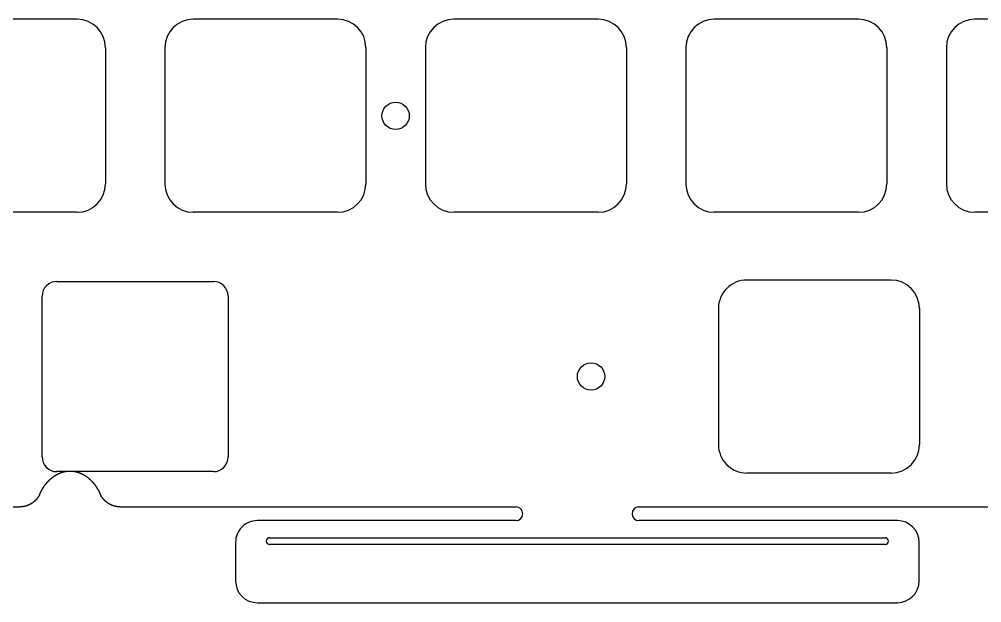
# Model space of a CAD drawing. Header units: millimetres. Extents: x -10 to 276, y -93 to 17.
# Drawn here: x 63 to 133.4, y -92.7 to -50.1 of the extents above; entities that cross this region are included whole.
import ezdxf

# ---------------------------------------------------------------- set-up
doc = ezdxf.new("R2010")
doc.units = ezdxf.units.MM
doc.layers.add('BLACK', color=7, linetype='CONTINUOUS')

msp = doc.modelspace()

# ---------------------------------------------------------------- linework, layer by layer
at = {"layer": 'BLACK', "linetype": 'Continuous'}
for p, q in [((67.1875, -50.1), (56.6375, -50.1)), ((86.2375, -50.1), (75.6875, -50.1)), ((105.2875, -50.1), (94.7375, -50.1)), ((124.3375, -50.1), (113.7875, -50.1)), ((143.3875, -50.1), (132.8375, -50.1)), ((69.2625, -52.175), (69.2625, -62.125)), ((73.6125, -52.175), (73.6125, -62.125)), ((88.3125, -52.175), (88.3125, -62.125)), ((92.6625, -52.175), (92.6625, -62.125)), ((107.3625, -52.175), (107.3625, -62.125)), ((111.7125, -52.175), (111.7125, -62.125)), ((126.4125, -52.175), (126.4125, -62.125)), ((130.7625, -52.175), (130.7625, -62.125)), ((67.1875, -64.2), (56.6375, -64.2)), ((86.2375, -64.2), (75.6875, -64.2)), ((105.2875, -64.2), (94.7375, -64.2)), ((124.3375, -64.2), (113.7875, -64.2)), ((143.3875, -64.2), (132.8375, -64.2)), ((65.7125, -69.25), (77.1625, -69.25)), ((126.71875, -69.15), (116.168749, -69.15)), ((64.6375, -82.075), (64.6375, -70.325)), ((78.2375, -70.325), (78.2375, -82.075)), ((114.09375, -71.225), (114.09375, -81.175001)), ((128.79375, -71.225), (128.79375, -81.175)), ((65.16063, -83.767225), (65.165959, -83.762013)), ((65.165959, -83.762013), (65.171298, -83.756819)), ((65.171298, -83.756819), (65.176643, -83.751648)), ((65.176643, -83.751648), (65.181997, -83.746495)), ((65.181997, -83.746495), (65.187356, -83.741365)), ((65.187356, -83.741365), (65.192725, -83.736254)), ((65.192725, -83.736254), (65.198099, -83.731165)), ((65.198099, -83.731165), (65.203483, -83.726094)), ((65.203483, -83.726094), (65.208872, -83.721047)), ((65.208872, -83.721047), (65.214271, -83.716017)), ((65.214271, -83.716017), (65.219675, -83.71101)), ((65.219675, -83.71101), (65.225088, -83.706022)), ((65.225088, -83.706022), (65.230506, -83.701056)), ((65.230506, -83.701056), (65.235934, -83.696109)), ((65.235934, -83.696109), (65.241366, -83.691184)), ((65.241366, -83.691184), (65.246808, -83.686278)), ((65.246808, -83.686278), (65.252255, -83.681395)), ((65.252255, -83.681395), (65.257711, -83.67653)), ((65.257711, -83.67653), (65.263172, -83.671687)), ((65.263172, -83.671687), (65.268642, -83.666863)), ((65.268642, -83.666863), (65.274117, -83.662062)), ((65.274117, -83.662062), (65.2796, -83.657279)), ((65.2796, -83.657279), (65.285089, -83.652519)), ((65.285089, -83.652519), (65.290587, -83.647777)), ((65.290587, -83.647777), (65.296089, -83.643058)), ((65.296089, -83.643058), (65.3016, -83.638357)), ((65.3016, -83.638357), (65.307116, -83.633679)), ((65.307116, -83.633679), (65.312641, -83.629019)), ((65.312641, -83.629019), (65.31817, -83.624382)), ((65.31817, -83.624382), (65.323708, -83.619764)), ((65.323708, -83.619764), (65.32925, -83.615168)), ((65.32925, -83.615168), (65.334801, -83.610591)), ((65.334801, -83.610591), (65.340357, -83.606036)), ((65.340357, -83.606036), (65.345921, -83.601499)), ((65.345921, -83.601499), (65.351489, -83.596985)), ((65.351489, -83.596985), (65.357066, -83.59249)), ((65.357066, -83.59249), (65.362648, -83.588017)), ((65.362648, -83.588017), (65.368238, -83.583563)), ((65.368238, -83.583563), (65.373832, -83.579131)), ((65.373832, -83.579131), (65.379434, -83.574718)), ((65.379434, -83.574718), (65.385041, -83.570328)), ((65.385041, -83.570328), (65.390656, -83.565955)), ((65.390656, -83.565955), (65.396275, -83.561606)), ((65.396275, -83.561606), (65.401903, -83.557275)), ((65.401903, -83.557275), (65.407534, -83.552966)), ((65.407534, -83.552966), (65.413174, -83.548676)), ((65.413174, -83.548676), (65.418818, -83.544408)), ((65.418818, -83.544408), (65.42447, -83.540159)), ((65.42447, -83.540159), (65.430125, -83.535933)), ((65.430125, -83.535933), (65.435789, -83.531724)), ((65.435789, -83.531724), (65.441457, -83.527539)), ((65.441457, -83.527539), (65.447133, -83.523372)), ((65.447133, -83.523372), (65.450361, -83.521013)), ((65.450361, -83.521013), (65.456035, -83.516886)), ((65.456035, -83.516886), (65.46172, -83.512776)), ((65.46172, -83.512776), (65.467406, -83.50869)), ((65.467406, -83.50869), (65.473102, -83.504622)), ((65.473102, -83.504622), (65.478799, -83.500577)), ((65.478799, -83.500577), (65.484506, -83.49655)), ((65.484506, -83.49655), (65.490214, -83.492547)), ((65.490214, -83.492547), (65.495932, -83.488561)), ((65.495932, -83.488561), (65.501651, -83.484599)), ((65.501651, -83.484599), (65.507379, -83.480654)), ((65.507379, -83.480654), (65.513109, -83.476734)), ((65.513109, -83.476734), (65.518848, -83.472831)), ((65.518848, -83.472831), (65.524587, -83.468952)), ((65.524587, -83.468952), (65.530337, -83.46509)), ((65.530337, -83.46509), (65.536086, -83.461253)), ((65.536086, -83.461253), (65.541846, -83.457432)), ((65.541846, -83.457432), (65.547605, -83.453636)), ((65.547605, -83.453636), (65.553375, -83.449857)), ((65.553375, -83.449857), (65.559144, -83.446102)), ((65.559144, -83.446102), (65.564924, -83.442365)), ((65.564924, -83.442365), (65.570703, -83.438652)), ((65.570703, -83.438652), (65.576492, -83.434956)), ((65.576492, -83.434956), (65.58228, -83.431284)), ((65.58228, -83.431284), (65.588079, -83.427629)), ((65.588079, -83.427629), (65.593877, -83.423999)), ((65.593877, -83.423999), (65.599685, -83.420386)), ((65.599685, -83.420386), (65.605492, -83.416797)), ((65.605492, -83.416797), (65.611309, -83.413225)), ((65.611309, -83.413225), (65.617125, -83.409678)), ((65.617125, -83.409678), (65.622951, -83.406148)), ((65.622951, -83.406148), (65.628776, -83.402642)), ((65.628776, -83.402642), (65.634611, -83.399153)), ((65.634611, -83.399153), (65.640445, -83.395688)), ((65.640445, -83.395688), (65.646288, -83.392241)), ((65.646288, -83.392241), (65.65213, -83.388818)), ((65.65213, -83.388818), (65.657982, -83.385412)), ((65.657982, -83.385412), (65.663833, -83.382031)), ((65.663833, -83.382031), (65.669694, -83.378666)), ((65.669694, -83.378666), (65.675553, -83.375326)), ((65.675553, -83.375326), (65.681421, -83.372003)), ((65.681421, -83.372003), (65.687289, -83.368704)), ((65.687289, -83.368704), (65.693166, -83.365423)), ((65.693166, -83.365423), (65.699041, -83.362165)), ((65.699041, -83.362165), (65.704926, -83.358925)), ((65.704926, -83.358925), (65.710809, -83.355709)), ((65.710809, -83.355709), (65.716702, -83.35251)), ((77.1625, -83.15), (65.7125, -83.15)), ((65.716702, -83.35251), (65.722593, -83.349335)), ((65.722593, -83.349335), (65.728493, -83.346178)), ((65.728493, -83.346178), (65.734392, -83.343045)), ((65.734392, -83.343045), (65.7403, -83.339929)), ((65.7403, -83.339929), (65.746206, -83.336836)), ((65.746206, -83.336836), (65.752121, -83.333762)), ((65.752121, -83.333762), (65.758035, -83.330711)), ((65.758035, -83.330711), (65.763958, -83.327678)), ((65.763958, -83.327678), (65.769879, -83.324668)), ((65.769879, -83.324668), (65.775809, -83.321676)), ((65.775809, -83.321676), (65.781737, -83.318708)), ((65.781737, -83.318708), (65.787674, -83.315757)), ((65.787674, -83.315757), (65.793609, -83.31283)), ((65.793609, -83.31283), (65.799553, -83.309921)), ((65.799553, -83.309921), (65.805495, -83.307034)), ((65.805495, -83.307034), (65.811446, -83.304166)), ((65.811446, -83.304166), (65.817395, -83.301321)), ((65.817395, -83.301321), (65.823353, -83.298495)), ((65.823353, -83.298495), (65.829309, -83.295691)), ((65.829309, -83.295691), (65.835273, -83.292905)), ((65.835273, -83.292905), (65.841235, -83.290142)), ((65.841235, -83.290142), (65.847206, -83.287398)), ((65.847206, -83.287398), (65.853175, -83.284676)), ((65.853175, -83.284676), (65.859152, -83.281973)), ((65.859152, -83.281973), (65.865128, -83.279292)), ((65.865128, -83.279292), (65.871111, -83.27663)), ((65.871111, -83.27663), (65.877093, -83.27399)), ((65.877093, -83.27399), (65.883083, -83.271369)), ((65.883083, -83.271369), (65.889071, -83.26877)), ((65.889071, -83.26877), (65.895067, -83.26619)), ((65.895067, -83.26619), (65.901061, -83.263632)), ((65.901061, -83.263632), (65.907063, -83.261093)), ((65.907063, -83.261093), (65.913063, -83.258576)), ((65.913063, -83.258576), (65.919071, -83.256078)), ((65.919071, -83.256078), (65.925077, -83.253602)), ((65.925077, -83.253602), (65.931091, -83.251144)), ((65.931091, -83.251144), (65.937103, -83.248709)), ((65.937103, -83.248709), (65.943123, -83.246293)), ((65.943123, -83.246293), (65.949141, -83.243899)), ((65.949141, -83.243899), (65.955166, -83.241523)), ((65.955166, -83.241523), (65.96119, -83.239169)), ((65.96119, -83.239169), (65.967221, -83.236835)), ((65.967221, -83.236835), (65.97325, -83.234522)), ((65.97325, -83.234522), (65.979287, -83.232228)), ((65.979287, -83.232228), (65.985322, -83.229956)), ((65.985322, -83.229956), (65.991364, -83.227703)), ((65.991364, -83.227703), (65.997404, -83.225471)), ((65.997404, -83.225471), (66.003452, -83.223259)), ((66.003452, -83.223259), (66.009497, -83.221068)), ((66.009497, -83.221068), (66.01555, -83.218896)), ((66.01555, -83.218896), (66.021601, -83.216746)), ((66.021601, -83.216746), (66.02766, -83.214615)), ((66.02766, -83.214615), (66.033716, -83.212506)), ((66.033716, -83.212506), (66.03978, -83.210415)), ((66.03978, -83.210415), (66.045841, -83.208346)), ((66.045841, -83.208346), (66.05191, -83.206296)), ((66.05191, -83.206296), (66.057977, -83.204268)), ((66.057977, -83.204268), (66.064051, -83.202259)), ((66.064051, -83.202259), (66.070122, -83.200271)), ((66.070122, -83.200271), (66.076201, -83.198302)), ((66.076201, -83.198302), (66.082278, -83.196354)), ((66.082278, -83.196354), (66.088362, -83.194426)), ((66.088362, -83.194426), (66.094444, -83.192519)), ((66.094444, -83.192519), (66.100533, -83.190631)), ((66.100533, -83.190631), (66.106619, -83.188765)), ((66.106619, -83.188765), (66.112713, -83.186917)), ((66.112713, -83.186917), (66.118805, -83.185091)), ((66.118805, -83.185091), (66.124903, -83.183283)), ((66.124903, -83.183283), (66.131, -83.181498)), ((66.131, -83.181498), (66.137103, -83.179731)), ((66.137103, -83.179731), (66.143204, -83.177985)), ((66.143204, -83.177985), (66.149312, -83.176259)), ((66.149312, -83.176259), (66.155418, -83.174554)), ((66.155418, -83.174554), (66.161531, -83.172867)), ((66.161531, -83.172867), (66.167642, -83.171202)), ((66.167642, -83.171202), (66.173759, -83.169556)), ((66.173759, -83.169556), (66.179875, -83.167931)), ((66.179875, -83.167931), (66.185997, -83.166326)), ((66.185997, -83.166326), (66.192117, -83.164741)), ((66.192117, -83.164741), (66.198243, -83.163176)), ((66.198243, -83.163176), (66.204368, -83.161631)), ((66.204368, -83.161631), (66.210499, -83.160106)), ((66.210499, -83.160106), (66.221377, -83.15745)), ((66.221377, -83.15745), (66.2275, -83.155984)), ((66.2275, -83.155984), (66.233625, -83.154538)), ((66.233625, -83.154538), (66.239751, -83.153112)), ((66.239751, -83.153112), (66.24588, -83.151706)), ((66.24588, -83.151706), (66.252009, -83.15032)), ((66.252009, -83.15032), (66.258141, -83.148955)), ((66.258141, -83.148955), (66.264273, -83.147609)), ((66.264273, -83.147609), (66.270408, -83.146284)), ((66.270408, -83.146284), (66.276544, -83.144979)), ((66.276544, -83.144979), (66.282682, -83.143694)), ((66.282682, -83.143694), (66.28882, -83.142429)), ((66.28882, -83.142429), (66.294961, -83.141184)), ((66.294961, -83.141184), (66.301103, -83.13996)), ((66.301103, -83.13996), (66.307246, -83.138755)), ((66.307246, -83.138755), (66.31339, -83.137571)), ((66.31339, -83.137571), (66.319537, -83.136406)), ((66.319537, -83.136406), (66.325683, -83.135262)), ((66.325683, -83.135262), (66.331832, -83.134138)), ((66.331832, -83.134138), (66.337982, -83.133034)), ((66.337982, -83.133034), (66.344133, -83.13195)), ((66.344133, -83.13195), (66.350285, -83.130887)), ((66.350285, -83.130887), (66.356439, -83.129843)), ((66.356439, -83.129843), (66.362593, -83.128819)), ((66.362593, -83.128819), (66.368749, -83.127816)), ((66.368749, -83.127816), (66.374906, -83.126832)), ((66.374906, -83.126832), (66.381064, -83.125869)), ((66.381064, -83.125869), (66.387223, -83.124926)), ((66.387223, -83.124926), (66.393383, -83.124002)), ((66.393383, -83.124002), (66.399544, -83.123099)), ((66.399544, -83.123099), (66.405706, -83.122216)), ((66.405706, -83.122216), (66.411869, -83.121353)), ((66.411869, -83.121353), (66.418034, -83.12051)), ((66.418034, -83.12051), (66.424198, -83.119687)), ((66.424198, -83.119687), (66.430364, -83.118885)), ((66.430364, -83.118885), (66.436531, -83.118102)), ((66.436531, -83.118102), (66.442699, -83.117339)), ((66.442699, -83.117339), (66.448867, -83.116597)), ((66.448867, -83.116597), (66.455037, -83.115874)), ((66.455037, -83.115874), (66.461207, -83.115171)), ((66.461207, -83.115171), (66.467378, -83.114489)), ((66.467378, -83.114489), (66.473549, -83.113826)), ((66.473549, -83.113826), (66.479722, -83.113184)), ((66.479722, -83.113184), (66.485895, -83.112561)), ((66.485895, -83.112561), (66.492069, -83.111959)), ((66.492069, -83.111959), (66.498243, -83.111377)), ((66.498243, -83.111377), (66.504418, -83.110814)), ((66.504418, -83.110814), (66.510593, -83.110272)), ((66.510593, -83.110272), (66.51677, -83.10975)), ((66.51677, -83.10975), (66.522946, -83.109248)), ((66.522946, -83.109248), (66.529124, -83.108765)), ((66.529124, -83.108765), (66.535301, -83.108303)), ((66.535301, -83.108303), (66.54148, -83.107861)), ((66.54148, -83.107861), (66.547659, -83.107439)), ((66.547659, -83.107439), (66.553838, -83.107037)), ((66.553838, -83.107037), (66.560017, -83.106655)), ((66.560017, -83.106655), (66.566198, -83.106293)), ((66.566198, -83.106293), (66.572378, -83.105951)), ((66.572378, -83.105951), (66.578559, -83.105628)), ((66.578559, -83.105628), (66.58474, -83.105326)), ((66.58474, -83.105326), (66.590922, -83.105044)), ((66.590922, -83.105044), (66.597103, -83.104782)), ((66.597103, -83.104782), (66.603285, -83.10454)), ((66.603285, -83.10454), (66.609468, -83.104318)), ((66.609468, -83.104318), (66.61565, -83.104116)), ((66.61565, -83.104116), (66.621833, -83.103934)), ((66.621833, -83.103934), (66.628016, -83.103772)), ((66.628016, -83.103772), (66.634199, -83.10363)), ((66.634199, -83.10363), (66.640382, -83.103508)), ((66.640382, -83.103508), (66.646565, -83.103406)), ((66.646565, -83.103406), (66.652749, -83.103324)), ((66.652749, -83.103324), (66.658932, -83.103262)), ((66.658932, -83.103262), (66.665116, -83.10322)), ((66.665116, -83.10322), (66.671299, -83.103198)), ((66.671299, -83.103198), (66.677483, -83.103196)), ((66.677483, -83.103196), (66.683666, -83.103214)), ((66.683666, -83.103214), (66.68985, -83.103252)), ((66.68985, -83.103252), (66.696033, -83.10331)), ((66.696033, -83.10331), (66.702216, -83.103389)), ((66.702216, -83.103389), (66.708399, -83.103487)), ((66.708399, -83.103487), (66.714582, -83.103605)), ((66.714582, -83.103605), (66.720765, -83.103743)), ((66.720765, -83.103743), (66.726948, -83.103901)), ((66.726948, -83.103901), (66.73313, -83.104079)), ((66.73313, -83.104079), (66.739313, -83.104277)), ((66.739313, -83.104277), (66.745495, -83.104495)), ((66.745495, -83.104495), (66.751677, -83.104733)), ((66.751677, -83.104733), (66.757858, -83.104991)), ((66.757858, -83.104991), (66.76404, -83.105269)), ((66.76404, -83.105269), (66.770221, -83.105567)), ((66.770221, -83.105567), (66.776401, -83.105885)), ((66.776401, -83.105885), (66.782581, -83.106224)), ((66.782581, -83.106224), (66.788761, -83.106582)), ((66.788761, -83.106582), (66.794941, -83.10696)), ((66.794941, -83.10696), (66.80112, -83.107358)), ((66.80112, -83.107358), (66.807298, -83.107776)), ((66.807298, -83.107776), (66.813476, -83.108214)), ((66.813476, -83.108214), (66.819654, -83.108673)), ((66.819654, -83.108673), (66.825831, -83.109151)), ((66.825831, -83.109151), (66.832007, -83.109649)), ((66.832007, -83.109649), (66.838183, -83.110167)), ((66.838183, -83.110167), (66.844359, -83.110706)), ((66.844359, -83.110706), (66.850534, -83.111264)), ((66.850534, -83.111264), (66.856708, -83.111842)), ((66.856708, -83.111842), (66.862881, -83.112441)), ((66.862881, -83.112441), (66.869054, -83.113059)), ((66.869054, -83.113059), (66.875226, -83.113698)), ((66.875226, -83.113698), (66.881397, -83.114356)), ((66.881397, -83.114356), (66.887568, -83.115035)), ((66.887568, -83.115035), (66.893738, -83.115733)), ((66.893738, -83.115733), (66.899907, -83.116452)), ((66.899907, -83.116452), (66.906076, -83.11719)), ((66.906076, -83.11719), (66.912243, -83.117949)), ((66.912243, -83.117949), (66.91841, -83.118728)), ((66.91841, -83.118728), (66.924576, -83.119527)), ((66.924576, -83.119527), (66.930741, -83.120346)), ((66.930741, -83.120346), (66.936905, -83.121185)), ((66.936905, -83.121185), (66.943068, -83.122044)), ((66.943068, -83.122044), (66.94923, -83.122923)), ((66.94923, -83.122923), (66.955392, -83.123822)), ((66.955392, -83.123822), (66.961552, -83.124741)), ((66.961552, -83.124741), (66.967711, -83.12568)), ((66.967711, -83.12568), (66.973869, -83.12664)), ((66.973869, -83.12664), (66.982942, -83.12809)), ((66.982942, -83.12809), (66.995253, -83.130128)), ((66.995253, -83.130128), (67.007559, -83.132247)), ((67.007559, -83.132247), (67.019857, -83.134445)), ((67.019857, -83.134445), (67.032149, -83.136723)), ((67.032149, -83.136723), (67.044435, -83.139082)), ((67.044435, -83.139082), (67.056714, -83.14152)), ((67.056714, -83.14152), (67.068986, -83.144039)), ((67.068986, -83.144039), (67.081251, -83.146638)), ((67.081251, -83.146638), (67.093509, -83.149317)), ((67.093509, -83.149317), (67.105761, -83.152076)), ((67.105761, -83.152076), (67.118004, -83.154916)), ((67.118004, -83.154916), (67.130241, -83.157836)), ((67.130241, -83.157836), (67.14247, -83.160836)), ((67.14247, -83.160836), (67.154692, -83.163917)), ((67.154692, -83.163917), (67.166906, -83.167079)), ((67.166906, -83.167079), (67.179112, -83.170321)), ((67.179112, -83.170321), (67.19131, -83.173643)), ((67.19131, -83.173643), (67.2035, -83.177046)), ((67.2035, -83.177046), (67.215682, -83.18053)), ((67.215682, -83.18053), (67.227855, -83.184095)), ((67.227855, -83.184095), (67.24002, -83.18774)), ((67.24002, -83.18774), (67.252176, -83.191467)), ((67.252176, -83.191467), (67.264324, -83.195274)), ((67.264324, -83.195274), (67.276462, -83.199162)), ((67.276462, -83.199162), (67.288591, -83.203131)), ((67.288591, -83.203131), (67.300711, -83.207181)), ((67.300711, -83.207181), (67.312822, -83.211313)), ((67.312822, -83.211313), (67.324923, -83.215525)), ((67.324923, -83.215525), (67.337014, -83.219819)), ((67.337014, -83.219819), (67.349094, -83.224194)), ((67.349094, -83.224194), (67.361165, -83.22865)), ((67.361165, -83.22865), (67.373225, -83.233188)), ((67.373225, -83.233188), (67.385275, -83.237807)), ((67.385275, -83.237807), (67.397314, -83.242508)), ((67.397314, -83.242508), (67.409342, -83.24729)), ((67.409342, -83.24729), (67.421358, -83.252154)), ((67.421358, -83.252154), (67.433363, -83.257099)), ((67.433363, -83.257099), (67.445357, -83.262126)), ((67.445357, -83.262126), (67.457338, -83.267235)), ((67.457338, -83.267235), (67.469308, -83.272425)), ((67.469308, -83.272425), (67.481265, -83.277698)), ((67.481265, -83.277698), (67.493209, -83.283052)), ((67.493209, -83.283052), (67.505141, -83.288488)), ((67.505141, -83.288488), (67.517059, -83.294005)), ((67.517059, -83.294005), (67.528964, -83.299605)), ((67.528964, -83.299605), (67.540856, -83.305287)), ((67.540856, -83.305287), (67.552733, -83.311051)), ((67.552733, -83.311051), (67.564597, -83.316896)), ((67.564597, -83.316896), (67.576446, -83.322824)), ((67.576446, -83.322824), (67.588281, -83.328834)), ((67.588281, -83.328834), (67.6001, -83.334926)), ((67.6001, -83.334926), (67.611904, -83.3411)), ((67.611904, -83.3411), (67.623693, -83.347356)), ((67.623693, -83.347356), (67.635466, -83.353694)), ((67.635466, -83.353694), (67.647222, -83.360114)), ((67.647222, -83.360114), (67.658963, -83.366617)), ((67.658963, -83.366617), (67.670686, -83.373201)), ((67.670686, -83.373201), (67.682393, -83.379868)), ((67.682393, -83.379868), (67.694082, -83.386617)), ((67.694082, -83.386617), (67.701855, -83.391156)), ((67.701855, -83.391156), (67.713529, -83.39805)), ((67.713529, -83.39805), (67.725182, -83.405025)), ((67.725182, -83.405025), (67.736816, -83.412081)), ((67.736816, -83.412081), (67.748429, -83.419218)), ((67.748429, -83.419218), (67.760022, -83.426437)), ((67.760022, -83.426437), (67.771594, -83.433736)), ((67.771594, -83.433736), (67.783145, -83.441118)), ((67.783145, -83.441118), (67.794676, -83.44858)), ((67.794676, -83.44858), (67.806186, -83.456125)), ((67.806186, -83.456125), (67.817674, -83.463751)), ((67.817674, -83.463751), (67.829142, -83.471459)), ((67.829142, -83.471459), (67.840588, -83.479248)), ((67.840588, -83.479248), (67.852012, -83.48712)), ((67.852012, -83.48712), (67.863415, -83.495074)), ((67.863415, -83.495074), (67.874795, -83.50311)), ((67.874795, -83.50311), (67.886154, -83.511228)), ((67.886154, -83.511228), (67.89749, -83.519428)), ((67.89749, -83.519428), (67.908804, -83.527711)), ((67.908804, -83.527711), (67.920095, -83.536076)), ((67.920095, -83.536076), (67.931363, -83.544524)), ((67.931363, -83.544524), (67.942608, -83.553054)), ((67.942608, -83.553054), (67.95383, -83.561667)), ((67.95383, -83.561667), (67.965028, -83.570363)), ((67.965028, -83.570363), (67.976202, -83.579141)), ((67.976202, -83.579141), (67.987353, -83.588002)), ((67.987353, -83.588002), (67.998479, -83.596946)), ((67.998479, -83.596946), (68.009581, -83.605973)), ((68.009581, -83.605973), (68.020658, -83.615082)), ((68.020658, -83.615082), (68.03171, -83.624275)), ((68.03171, -83.624275), (68.042737, -83.63355)), ((68.042737, -83.63355), (68.053738, -83.642909)), ((68.053738, -83.642909), (68.064714, -83.65235)), ((68.064714, -83.65235), (68.075663, -83.661875)), ((68.075663, -83.661875), (68.086586, -83.671482)), ((68.086586, -83.671482), (68.097483, -83.681173)), ((68.097483, -83.681173), (68.108353, -83.690946)), ((68.108353, -83.690946), (68.119195, -83.700803)), ((68.119195, -83.700803), (68.13001, -83.710742)), ((68.13001, -83.710742), (68.140797, -83.720765)), ((68.140797, -83.720765), (68.151556, -83.73087)), ((68.151556, -83.73087), (68.162287, -83.741058)), ((68.162287, -83.741058), (68.172988, -83.751329)), ((68.172988, -83.751329), (68.183661, -83.761683)), ((68.183661, -83.761683), (68.194304, -83.77212)), ((126.71875, -83.25), (116.16875, -83.25)), ((64.624947, -84.472829), (64.629165, -84.465418)), ((64.629165, -84.465418), (64.633399, -84.45802)), ((64.633399, -84.45802), (64.637642, -84.450645)), ((64.637642, -84.450645), (64.641901, -84.443284)), ((64.641901, -84.443284), (64.646169, -84.435945)), ((64.646169, -84.435945), (64.650453, -84.428621)), ((64.650453, -84.428621), (64.654746, -84.421319)), ((64.654746, -84.421319), (64.659055, -84.414032)), ((64.659055, -84.414032), (64.663373, -84.406767)), ((64.663373, -84.406767), (64.667706, -84.399516)), ((64.667706, -84.399516), (64.672049, -84.392288)), ((64.672049, -84.392288), (64.676406, -84.385075)), ((64.676406, -84.385075), (64.680773, -84.377884)), ((64.680773, -84.377884), (64.685155, -84.370708)), ((64.685155, -84.370708), (64.69043, -84.362119)), ((64.69043, -84.362119), (64.694842, -84.354978)), ((64.694842, -84.354978), (64.699266, -84.347854)), ((64.699266, -84.347854), (64.703701, -84.340752)), ((64.703701, -84.340752), (64.708149, -84.333667)), ((64.708149, -84.333667), (64.712606, -84.326603)), ((64.712606, -84.326603), (64.717077, -84.319557)), ((64.717077, -84.319557), (64.721557, -84.312533)), ((64.721557, -84.312533), (64.72605, -84.305526)), ((64.72605, -84.305526), (64.730553, -84.29854)), ((64.730553, -84.29854), (64.735068, -84.291572)), ((64.735068, -84.291572), (64.739593, -84.284626)), ((64.739593, -84.284626), (64.744131, -84.277697)), ((64.744131, -84.277697), (64.748678, -84.27079)), ((64.748678, -84.27079), (64.753238, -84.2639)), ((64.753238, -84.2639), (64.757808, -84.257032)), ((64.757808, -84.257032), (64.762389, -84.250182)), ((64.762389, -84.250182), (64.76698, -84.243354)), ((64.76698, -84.243354), (64.771584, -84.236543)), ((64.771584, -84.236543), (64.776197, -84.229753)), ((64.776197, -84.229753), (64.780822, -84.222982)), ((64.780822, -84.222982), (64.785456, -84.216232)), ((64.785456, -84.216232), (64.790103, -84.2095)), ((64.790103, -84.2095), (64.794758, -84.20279)), ((64.794758, -84.20279), (64.799426, -84.196098)), ((64.799426, -84.196098), (64.804103, -84.189427)), ((64.804103, -84.189427), (64.808792, -84.182774)), ((64.808792, -84.182774), (64.81349, -84.176144)), ((64.81349, -84.176144), (64.818199, -84.169531)), ((64.818199, -84.169531), (64.822918, -84.16294)), ((64.822918, -84.16294), (64.827649, -84.156366)), ((64.827649, -84.156366), (64.832388, -84.149815)), ((64.832388, -84.149815), (64.837139, -84.143282)), ((64.837139, -84.143282), (64.841899, -84.13677)), ((64.841899, -84.13677), (64.84667, -84.130277)), ((64.84667, -84.130277), (64.85145, -84.123806)), ((64.85145, -84.123806), (64.856242, -84.117352)), ((64.856242, -84.117352), (64.861042, -84.110921)), ((64.861042, -84.110921), (64.865854, -84.104507)), ((64.865854, -84.104507), (64.870674, -84.098116)), ((64.870674, -84.098116), (64.875506, -84.091742)), ((64.875506, -84.091742), (64.880346, -84.085391)), ((64.880346, -84.085391), (64.885198, -84.079058)), ((64.885198, -84.079058), (64.890057, -84.072747)), ((64.890057, -84.072747), (64.894928, -84.066454)), ((64.894928, -84.066454), (64.899808, -84.060183)), ((64.899808, -84.060183), (64.904698, -84.05393)), ((64.904698, -84.05393), (64.909597, -84.047699)), ((64.909597, -84.047699), (64.914506, -84.041487)), ((64.914506, -84.041487), (64.919424, -84.035297)), ((64.919424, -84.035297), (64.924353, -84.029124)), ((64.924353, -84.029124), (64.929289, -84.022975)), ((64.929289, -84.022975), (64.934237, -84.016843)), ((64.934237, -84.016843), (64.939192, -84.010733)), ((64.939192, -84.010733), (64.944159, -84.004642)), ((64.944159, -84.004642), (64.949133, -83.998573)), ((64.949133, -83.998573), (64.954118, -83.992522)), ((64.954118, -83.992522), (64.959111, -83.986493)), ((64.959111, -83.986493), (64.964114, -83.980483)), ((64.964114, -83.980483), (64.969125, -83.974495)), ((64.969125, -83.974495), (64.974147, -83.968525)), ((64.974147, -83.968525), (64.979176, -83.962578)), ((64.979176, -83.962578), (64.984216, -83.956648)), ((64.984216, -83.956648), (64.989263, -83.950742)), ((64.989263, -83.950742), (64.994321, -83.944853)), ((64.994321, -83.944853), (64.999386, -83.938987)), ((64.999386, -83.938987), (65.004461, -83.933139)), ((65.004461, -83.933139), (65.009544, -83.927313)), ((65.009544, -83.927313), (65.014637, -83.921506)), ((65.014637, -83.921506), (65.019737, -83.915721)), ((65.019737, -83.915721), (65.024848, -83.909955)), ((65.024848, -83.909955), (65.029966, -83.904211)), ((65.029966, -83.904211), (65.035094, -83.898485)), ((65.035094, -83.898485), (65.040228, -83.892782)), ((65.040228, -83.892782), (65.045374, -83.887097)), ((65.045374, -83.887097), (65.050525, -83.881434)), ((65.050525, -83.881434), (65.055688, -83.87579)), ((65.055688, -83.87579), (65.060856, -83.870169)), ((65.060856, -83.870169), (65.066035, -83.864565)), ((65.066035, -83.864565), (65.07122, -83.858985)), ((65.07122, -83.858985), (65.076416, -83.853422)), ((65.076416, -83.853422), (65.081618, -83.847882)), ((65.081618, -83.847882), (65.08683, -83.842361)), ((65.08683, -83.842361), (65.092049, -83.836862)), ((65.092049, -83.836862), (65.097277, -83.831381)), ((65.097277, -83.831381), (65.102512, -83.825923)), ((65.102512, -83.825923), (65.107757, -83.820484)), ((65.107757, -83.820484), (65.113007, -83.815067)), ((65.113007, -83.815067), (65.118268, -83.809668)), ((65.118268, -83.809668), (65.123535, -83.804292)), ((65.123535, -83.804292), (65.128812, -83.798934)), ((65.128812, -83.798934), (65.134094, -83.793599)), ((65.134094, -83.793599), (65.139387, -83.788282)), ((65.139387, -83.788282), (65.144685, -83.782988)), ((65.144685, -83.782988), (65.149993, -83.777712)), ((65.149993, -83.777712), (65.155307, -83.772459)), ((65.155307, -83.772459), (65.16063, -83.767225)), ((68.194304, -83.77212), (68.204917, -83.782639)), ((68.204917, -83.782639), (68.2155, -83.793241)), ((68.2155, -83.793241), (68.226053, -83.803926)), ((68.226053, -83.803926), (68.236575, -83.814693)), ((68.236575, -83.814693), (68.247065, -83.825542)), ((68.247065, -83.825542), (68.257524, -83.836473)), ((68.257524, -83.836473), (68.26795, -83.847487)), ((68.26795, -83.847487), (68.278345, -83.858582)), ((68.278345, -83.858582), (68.288706, -83.86976)), ((68.288706, -83.86976), (68.299034, -83.881019)), ((68.299034, -83.881019), (68.309328, -83.892359)), ((68.309328, -83.892359), (68.319589, -83.903781)), ((68.319589, -83.903781), (68.329815, -83.915284)), ((68.329815, -83.915284), (68.340006, -83.926868)), ((68.340006, -83.926868), (68.350161, -83.938533)), ((68.350161, -83.938533), (68.360281, -83.950278)), ((68.360281, -83.950278), (68.370365, -83.962104)), ((68.370365, -83.962104), (68.380412, -83.97401)), ((68.380412, -83.97401), (68.390421, -83.985996)), ((68.390421, -83.985996), (68.397868, -83.994994)), ((68.397868, -83.994994), (68.407825, -84.007135)), ((68.407825, -84.007135), (68.417743, -84.019355)), ((68.417743, -84.019355), (68.427622, -84.031652)), ((68.427622, -84.031652), (68.437461, -84.044027)), ((68.437461, -84.044027), (68.447259, -84.056481)), ((68.447259, -84.056481), (68.457017, -84.069012)), ((68.457017, -84.069012), (68.466735, -84.081621)), ((68.466735, -84.081621), (68.476411, -84.094308)), ((68.476411, -84.094308), (68.486047, -84.107073)), ((68.486047, -84.107073), (68.495641, -84.119916)), ((68.495641, -84.119916), (68.505193, -84.132836)), ((68.505193, -84.132836), (68.514704, -84.145834)), ((68.514704, -84.145834), (68.524172, -84.15891)), ((68.524172, -84.15891), (68.533598, -84.172063)), ((68.533598, -84.172063), (68.54298, -84.185294)), ((68.54298, -84.185294), (68.55232, -84.198602)), ((68.55232, -84.198602), (68.561616, -84.211987)), ((68.561616, -84.211987), (68.570869, -84.225449)), ((68.570869, -84.225449), (68.580077, -84.238989)), ((68.580077, -84.238989), (68.589241, -84.252605)), ((68.589241, -84.252605), (68.598361, -84.266298)), ((68.598361, -84.266298), (68.607435, -84.280067)), ((68.607435, -84.280067), (68.616465, -84.293913)), ((68.616465, -84.293913), (68.625448, -84.307836)), ((68.625448, -84.307836), (68.634386, -84.321834)), ((68.634386, -84.321834), (68.643277, -84.335909)), ((68.643277, -84.335909), (68.652122, -84.350059)), ((68.652122, -84.350059), (68.660919, -84.364285)), ((68.660919, -84.364285), (68.66967, -84.378586)), ((68.66967, -84.378586), (68.678372, -84.392963)), ((68.678372, -84.392963), (68.687027, -84.407415)), ((68.687027, -84.407415), (68.695633, -84.421941)), ((68.695633, -84.421941), (68.704191, -84.436542)), ((68.704191, -84.436542), (68.712699, -84.451216)), ((68.712699, -84.451216), (68.721158, -84.465965)), ((68.721158, -84.465965), (68.729567, -84.480788)), ((64.221552, -85.168924), (64.217853, -85.173205)), ((64.225235, -85.164631), (64.221552, -85.168924)), ((64.228904, -85.160324), (64.225235, -85.164631)), ((64.232557, -85.156004), (64.228904, -85.160324)), ((64.236194, -85.151671), (64.232557, -85.156004)), ((64.239817, -85.147326), (64.236194, -85.151671)), ((64.243424, -85.142968), (64.239817, -85.147326)), ((64.247015, -85.138597), (64.243424, -85.142968)), ((64.250591, -85.134213), (64.247015, -85.138597)), ((64.254152, -85.129817), (64.250591, -85.134213)), ((64.257697, -85.125408), (64.254152, -85.129817)), ((64.261226, -85.120987), (64.257697, -85.125408)), ((64.26474, -85.116553), (64.261226, -85.120987)), ((64.268238, -85.112107), (64.26474, -85.116553)), ((64.27172, -85.107649), (64.268238, -85.112107)), ((64.275187, -85.103178), (64.27172, -85.107649)), ((64.278638, -85.098695), (64.275187, -85.103178)), ((64.282072, -85.0942), (64.278638, -85.098695)), ((64.285491, -85.089693), (64.282072, -85.0942)), ((64.288894, -85.085173), (64.285491, -85.089693)), ((64.292281, -85.080642), (64.288894, -85.085173)), ((64.295652, -85.076099), (64.292281, -85.080642)), ((64.299007, -85.071544), (64.295652, -85.076099)), ((64.302345, -85.066977), (64.299007, -85.071544)), ((64.305668, -85.062398), (64.302345, -85.066977)), ((64.308974, -85.057808), (64.305668, -85.062398)), ((64.315537, -85.048593), (64.308974, -85.057808)), ((64.322036, -85.039331), (64.315537, -85.048593)), ((64.328468, -85.030024), (64.322036, -85.039331)), ((64.334835, -85.020671), (64.328468, -85.030024)), ((64.341135, -85.011274), (64.334835, -85.020671)), ((64.347368, -85.001832), (64.341135, -85.011274)), ((64.353535, -84.992347), (64.347368, -85.001832)), ((64.359634, -84.982819), (64.353535, -84.992347)), ((64.365666, -84.973248), (64.359634, -84.982819)), ((64.37163, -84.963634), (64.365666, -84.973248)), ((64.377525, -84.953979), (64.37163, -84.963634)), ((64.383352, -84.944282), (64.377525, -84.953979)), ((64.389111, -84.934544), (64.383352, -84.944282)), ((64.3948, -84.924766), (64.389111, -84.934544)), ((64.40042, -84.914949), (64.3948, -84.924766)), ((64.40597, -84.905091), (64.40042, -84.914949)), ((64.411451, -84.895195), (64.40597, -84.905091)), ((64.416861, -84.885261), (64.411451, -84.895195)), ((64.422201, -84.875288), (64.416861, -84.885261)), ((64.42747, -84.865279), (64.422201, -84.875288)), ((64.432668, -84.855232), (64.42747, -84.865279)), ((64.437796, -84.845149), (64.432668, -84.855232)), ((64.442851, -84.83503), (64.437796, -84.845149)), ((64.447835, -84.824875), (64.442851, -84.83503)), ((64.452747, -84.814685), (64.447835, -84.824875)), ((64.457587, -84.804461), (64.452747, -84.814685)), ((64.462354, -84.794203), (64.457587, -84.804461)), ((64.467049, -84.783912), (64.462354, -84.794203)), ((64.467049, -84.783912), (64.470725, -84.775802)), ((64.470725, -84.775802), (64.474417, -84.767705)), ((64.474417, -84.767705), (64.478122, -84.759628)), ((64.478122, -84.759628), (64.481843, -84.751564)), ((64.481843, -84.751564), (64.485577, -84.74352)), ((64.485577, -84.74352), (64.489327, -84.73549)), ((64.489327, -84.73549), (64.493089, -84.72748)), ((64.493089, -84.72748), (64.496867, -84.719484)), ((64.496867, -84.719484), (64.500657, -84.711508)), ((64.500657, -84.711508), (64.504463, -84.703545)), ((64.504463, -84.703545), (64.508282, -84.695603)), ((64.508282, -84.695603), (64.512116, -84.687675)), ((64.512116, -84.687675), (64.515962, -84.679767)), ((64.515962, -84.679767), (64.519824, -84.671873)), ((64.519824, -84.671873), (64.523698, -84.663999)), ((64.523698, -84.663999), (64.527588, -84.656139)), ((64.527588, -84.656139), (64.53149, -84.648301)), ((64.53149, -84.648301), (64.535407, -84.640476)), ((64.535407, -84.640476), (64.539336, -84.632671)), ((64.539336, -84.632671), (64.543281, -84.624881)), ((64.543281, -84.624881), (64.547237, -84.617112)), ((64.547237, -84.617112), (64.551209, -84.609356)), ((64.551209, -84.609356), (64.555192, -84.601622)), ((64.555192, -84.601622), (64.559191, -84.593902)), ((64.559191, -84.593902), (64.563201, -84.586203)), ((64.563201, -84.586203), (64.567226, -84.578518)), ((64.567226, -84.578518), (64.571263, -84.570855)), ((64.571263, -84.570855), (64.575315, -84.563205)), ((64.575315, -84.563205), (64.579378, -84.555577)), ((64.579378, -84.555577), (64.583457, -84.547963)), ((64.583457, -84.547963), (64.587547, -84.540371)), ((64.587547, -84.540371), (64.591651, -84.532792)), ((64.591651, -84.532792), (64.595767, -84.525236)), ((64.595767, -84.525236), (64.599898, -84.517693)), ((64.599898, -84.517693), (64.604039, -84.510173)), ((64.604039, -84.510173), (64.608196, -84.502666)), ((64.608196, -84.502666), (64.612364, -84.495182)), ((64.612364, -84.495182), (64.616546, -84.487712)), ((64.616546, -84.487712), (64.620739, -84.480263)), ((64.620739, -84.480263), (64.624947, -84.472829)), ((68.729567, -84.480788), (68.737926, -84.495684)), ((68.737926, -84.495684), (68.746234, -84.510653)), ((68.746234, -84.510653), (68.754491, -84.525695)), ((68.754491, -84.525695), (68.762697, -84.54081)), ((68.762697, -84.54081), (68.770851, -84.555996)), ((68.770851, -84.555996), (68.778953, -84.571255)), ((68.778953, -84.571255), (68.787002, -84.586584)), ((68.787002, -84.586584), (68.794999, -84.601985)), ((68.794999, -84.601985), (68.802942, -84.617457)), ((68.802942, -84.617457), (68.810831, -84.632999)), ((68.810831, -84.632999), (68.818666, -84.64861)), ((68.818666, -84.64861), (68.826447, -84.664292)), ((68.826447, -84.664292), (68.834173, -84.680042)), ((68.834173, -84.680042), (68.841843, -84.69586)), ((68.841843, -84.69586), (68.849458, -84.711747)), ((68.849458, -84.711747), (68.857016, -84.727702)), ((68.857016, -84.727702), (68.864517, -84.743723)), ((68.864517, -84.743723), (68.871962, -84.759811)), ((68.871962, -84.759811), (68.879349, -84.775965)), ((68.879349, -84.775965), (68.882951, -84.783912)), ((68.887524, -84.793938), (68.882951, -84.783912)), ((68.889898, -84.799074), (68.887524, -84.793938)), ((68.892291, -84.8042), (68.889898, -84.799074)), ((68.894702, -84.809319), (68.892291, -84.8042)), ((68.89713, -84.814428), (68.894702, -84.809319)), ((68.899577, -84.819529), (68.89713, -84.814428)), ((68.902042, -84.824621), (68.899577, -84.819529)), ((68.904525, -84.829705), (68.902042, -84.824621)), ((68.907025, -84.83478), (68.904525, -84.829705)), ((68.909544, -84.839846), (68.907025, -84.83478)), ((68.91208, -84.844903), (68.909544, -84.839846)), ((68.914635, -84.849951), (68.91208, -84.844903)), ((68.917207, -84.854989), (68.914635, -84.849951)), ((68.919797, -84.860019), (68.917207, -84.854989)), ((68.922405, -84.865039), (68.919797, -84.860019)), ((68.925031, -84.870051), (68.922405, -84.865039)), ((68.927674, -84.875052), (68.925031, -84.870051)), ((68.930335, -84.880045), (68.927674, -84.875052)), ((68.933013, -84.885028), (68.930335, -84.880045)), ((68.935709, -84.890002), (68.933013, -84.885028)), ((68.938423, -84.894965), (68.935709, -84.890002)), ((68.941154, -84.89992), (68.938423, -84.894965)), ((68.943903, -84.904864), (68.941154, -84.89992)), ((68.946669, -84.909799), (68.943903, -84.904864)), ((68.949453, -84.914724), (68.946669, -84.909799)), ((68.952254, -84.91964), (68.949453, -84.914724)), ((68.955072, -84.924545), (68.952254, -84.91964)), ((68.957908, -84.92944), (68.955072, -84.924545)), ((68.960761, -84.934325), (68.957908, -84.92944)), ((68.963631, -84.9392), (68.960761, -84.934325)), ((68.966518, -84.944065), (68.963631, -84.9392)), ((68.969423, -84.94892), (68.966518, -84.944065)), ((68.972345, -84.953764), (68.969423, -84.94892)), ((68.975284, -84.958598), (68.972345, -84.953764)), ((68.978239, -84.963421), (68.975284, -84.958598)), ((68.981212, -84.968234), (68.978239, -84.963421)), ((68.984202, -84.973037), (68.981212, -84.968234)), ((68.987209, -84.977829), (68.984202, -84.973037)), ((68.990233, -84.98261), (68.987209, -84.977829)), ((68.993274, -84.98738), (68.990233, -84.98261)), ((68.996331, -84.99214), (68.993274, -84.98738)), ((68.999406, -84.996889), (68.996331, -84.99214)), ((69.002497, -85.001627), (68.999406, -84.996889)), ((69.005605, -85.006354), (69.002497, -85.001627)), ((69.008729, -85.01107), (69.005605, -85.006354)), ((69.01187, -85.015775), (69.008729, -85.01107)), ((69.015028, -85.020468), (69.01187, -85.015775)), ((69.018202, -85.025151), (69.015028, -85.020468)), ((69.021393, -85.029822), (69.018202, -85.025151)), ((69.024601, -85.034482), (69.021393, -85.029822)), ((69.027824, -85.03913), (69.024601, -85.034482)), ((69.034321, -85.048393), (69.027824, -85.03913)), ((69.040883, -85.057609), (69.034321, -85.048393)), ((69.04751, -85.066779), (69.040883, -85.057609)), ((69.054202, -85.075902), (69.04751, -85.066779)), ((69.060958, -85.084977), (69.054202, -85.075902)), ((69.067778, -85.094003), (69.060958, -85.084977)), ((69.074661, -85.102982), (69.067778, -85.094003)), ((69.081608, -85.111911), (69.074661, -85.102982)), ((69.088617, -85.120791), (69.081608, -85.111911)), ((69.09569, -85.129621), (69.088617, -85.120791)), ((69.102824, -85.138401), (69.09569, -85.129621)), ((69.11002, -85.14713), (69.102824, -85.138401)), ((69.117278, -85.155808), (69.11002, -85.14713)), ((69.124596, -85.164434), (69.117278, -85.155808)), ((69.131976, -85.173008), (69.124596, -85.164434)), ((35.0701, -85.725), (63.009025, -85.725)), ((63.020044, -85.724962), (63.009025, -85.725)), ((63.025702, -85.724913), (63.020044, -85.724962)), ((63.031359, -85.724844), (63.025702, -85.724913)), ((63.037016, -85.724755), (63.031359, -85.724844)), ((63.042672, -85.724646), (63.037016, -85.724755)), ((63.048329, -85.724517), (63.042672, -85.724646)), ((63.053984, -85.724368), (63.048329, -85.724517)), ((63.059639, -85.724199), (63.053984, -85.724368)), ((63.065293, -85.72401), (63.059639, -85.724199)), ((63.070947, -85.723801), (63.065293, -85.72401)), ((63.0766, -85.723572), (63.070947, -85.723801)), ((63.082252, -85.723323), (63.0766, -85.723572)), ((63.087903, -85.723055), (63.082252, -85.723323)), ((63.093553, -85.722766), (63.087903, -85.723055)), ((63.099202, -85.722457), (63.093553, -85.722766)), ((63.10485, -85.722128), (63.099202, -85.722457)), ((63.110496, -85.721779), (63.10485, -85.722128)), ((63.116141, -85.72141), (63.110496, -85.721779)), ((63.121785, -85.721022), (63.116141, -85.72141)), ((63.127428, -85.720613), (63.121785, -85.721022)), ((63.133069, -85.720184), (63.127428, -85.720613)), ((63.138708, -85.719736), (63.133069, -85.720184)), ((63.144346, -85.719267), (63.138708, -85.719736)), ((63.149982, -85.718779), (63.144346, -85.719267)), ((63.155617, -85.71827), (63.149982, -85.718779)), ((63.161249, -85.717742), (63.155617, -85.71827)), ((63.16688, -85.717194), (63.161249, -85.717742)), ((63.172509, -85.716626), (63.16688, -85.717194)), ((63.178135, -85.716038), (63.172509, -85.716626)), ((63.18376, -85.71543), (63.178135, -85.716038)), ((63.189382, -85.714802), (63.18376, -85.71543)), ((63.195002, -85.714154), (63.189382, -85.714802)), ((63.20062, -85.713487), (63.195002, -85.714154)), ((63.206235, -85.712799), (63.20062, -85.713487)), ((63.211848, -85.712092), (63.206235, -85.712799)), ((63.217458, -85.711365), (63.211848, -85.712092)), ((63.223066, -85.710618), (63.217458, -85.711365)), ((63.228671, -85.709852), (63.223066, -85.710618)), ((63.234273, -85.709065), (63.228671, -85.709852)), ((63.239872, -85.708259), (63.234273, -85.709065)), ((63.245469, -85.707433), (63.239872, -85.708259)), ((63.251062, -85.706587), (63.245469, -85.707433)), ((63.256653, -85.705721), (63.251062, -85.706587)), ((63.26224, -85.704836), (63.256653, -85.705721)), ((63.267824, -85.703931), (63.26224, -85.704836)), ((63.273405, -85.703006), (63.267824, -85.703931)), ((63.278983, -85.702061), (63.273405, -85.703006)), ((63.284557, -85.701097), (63.278983, -85.702061)), ((63.290128, -85.700113), (63.284557, -85.701097)), ((63.295695, -85.699109), (63.290128, -85.700113)), ((63.301259, -85.698085), (63.295695, -85.699109)), ((63.312375, -85.69598), (63.301259, -85.698085)), ((63.323476, -85.693795), (63.312375, -85.69598)), ((63.334561, -85.691533), (63.323476, -85.693795)), ((63.34563, -85.689192), (63.334561, -85.691533)), ((63.356682, -85.686773), (63.34563, -85.689192)), ((63.367716, -85.684275), (63.356682, -85.686773)), ((63.378732, -85.6817), (63.367716, -85.684275)), ((63.38973, -85.679047), (63.378732, -85.6817)), ((63.400709, -85.676316), (63.38973, -85.679047)), ((63.411668, -85.673508), (63.400709, -85.676316)), ((63.422606, -85.670623), (63.411668, -85.673508)), ((63.433524, -85.66766), (63.422606, -85.670623)), ((63.444421, -85.66462), (63.433524, -85.66766)), ((63.455296, -85.661503), (63.444421, -85.66462)), ((63.466148, -85.658309), (63.455296, -85.661503)), ((63.476977, -85.655039), (63.466148, -85.658309)), ((63.487783, -85.651692), (63.476977, -85.655039)), ((63.498565, -85.648269), (63.487783, -85.651692)), ((63.509322, -85.64477), (63.498565, -85.648269)), ((63.520055, -85.641195), (63.509322, -85.64477)), ((63.530761, -85.637544), (63.520055, -85.641195)), ((63.541442, -85.633818), (63.530761, -85.637544)), ((63.552096, -85.630016), (63.541442, -85.633818)), ((63.562722, -85.626139), (63.552096, -85.630016)), ((63.573321, -85.622187), (63.562722, -85.626139)), ((63.583892, -85.61816), (63.573321, -85.622187)), ((63.584654, -85.617867), (63.583892, -85.61816)), ((63.589929, -85.615822), (63.584654, -85.617867)), ((63.595197, -85.613758), (63.589929, -85.615822)), ((63.600458, -85.611676), (63.595197, -85.613758)), ((63.605711, -85.609576), (63.600458, -85.611676)), ((63.610957, -85.607456), (63.605711, -85.609576)), ((63.616195, -85.605319), (63.610957, -85.607456)), ((63.621426, -85.603162), (63.616195, -85.605319)), ((63.626648, -85.600988), (63.621426, -85.603162)), ((63.631864, -85.598795), (63.626648, -85.600988)), ((63.637071, -85.596583), (63.631864, -85.598795)), ((63.642271, -85.594353), (63.637071, -85.596583)), ((63.647462, -85.592105), (63.642271, -85.594353)), ((63.652646, -85.589838), (63.647462, -85.592105)), ((63.657821, -85.587554), (63.652646, -85.589838)), ((63.662988, -85.58525), (63.657821, -85.587554)), ((63.668147, -85.582929), (63.662988, -85.58525)), ((63.673298, -85.580589), (63.668147, -85.582929)), ((63.678441, -85.578231), (63.673298, -85.580589)), ((63.683575, -85.575855), (63.678441, -85.578231)), ((63.688701, -85.573461), (63.683575, -85.575855)), ((63.693818, -85.571049), (63.688701, -85.573461)), ((63.698927, -85.568619), (63.693818, -85.571049)), ((63.704027, -85.56617), (63.698927, -85.568619)), ((63.709118, -85.563704), (63.704027, -85.56617)), ((63.714201, -85.561219), (63.709118, -85.563704)), ((63.719274, -85.558717), (63.714201, -85.561219)), ((63.72434, -85.556197), (63.719274, -85.558717)), ((63.729395, -85.553659), (63.72434, -85.556197)), ((63.734442, -85.551102), (63.729395, -85.553659)), ((63.73948, -85.548529), (63.734442, -85.551102)), ((63.744509, -85.545937), (63.73948, -85.548529)), ((63.749528, -85.543328), (63.744509, -85.545937)), ((63.754539, -85.5407), (63.749528, -85.543328)), ((63.759539, -85.538056), (63.754539, -85.5407)), ((63.764531, -85.535393), (63.759539, -85.538056)), ((63.769513, -85.532713), (63.764531, -85.535393)), ((63.774486, -85.530015), (63.769513, -85.532713)), ((63.779449, -85.5273), (63.774486, -85.530015)), ((63.784402, -85.524567), (63.779449, -85.5273)), ((63.789346, -85.521817), (63.784402, -85.524567)), ((63.79428, -85.519049), (63.789346, -85.521817)), ((63.799204, -85.516264), (63.79428, -85.519049)), ((63.804118, -85.513461), (63.799204, -85.516264)), ((63.809022, -85.510642), (63.804118, -85.513461)), ((63.813916, -85.507804), (63.809022, -85.510642)), ((63.818801, -85.50495), (63.813916, -85.507804)), ((63.823675, -85.502078), (63.818801, -85.50495)), ((63.828538, -85.499189), (63.823675, -85.502078)), ((63.833392, -85.496283), (63.828538, -85.499189)), ((63.838235, -85.49336), (63.833392, -85.496283)), ((63.843068, -85.490419), (63.838235, -85.49336)), ((63.847891, -85.487462), (63.843068, -85.490419)), ((63.852703, -85.484487), (63.847891, -85.487462)), ((63.857504, -85.481496), (63.852703, -85.484487)), ((63.867075, -85.475462), (63.857504, -85.481496)), ((63.876603, -85.469361), (63.867075, -85.475462)), ((63.886087, -85.463193), (63.876603, -85.469361)), ((63.895528, -85.456957), (63.886087, -85.463193)), ((63.904924, -85.450656), (63.895528, -85.456957)), ((63.914275, -85.444288), (63.904924, -85.450656)), ((63.923581, -85.437854), (63.914275, -85.444288)), ((63.932841, -85.431354), (63.923581, -85.437854)), ((63.942055, -85.42479), (63.932841, -85.431354)), ((63.951222, -85.41816), (63.942055, -85.42479)), ((63.960342, -85.411466), (63.951222, -85.41816)), ((63.969415, -85.404707), (63.960342, -85.411466)), ((63.978439, -85.397885), (63.969415, -85.404707)), ((63.987414, -85.390999), (63.978439, -85.397885)), ((63.996341, -85.38405), (63.987414, -85.390999)), ((64.005218, -85.377038), (63.996341, -85.38405)), ((64.014045, -85.369963), (64.005218, -85.377038)), ((64.022822, -85.362827), (64.014045, -85.369963)), ((64.031549, -85.355628), (64.022822, -85.362827)), ((64.040224, -85.348368), (64.031549, -85.355628)), ((64.048847, -85.341047), (64.040224, -85.348368)), ((64.057418, -85.333665), (64.048847, -85.341047)), ((64.065937, -85.326223), (64.057418, -85.333665)), ((64.074403, -85.318721), (64.065937, -85.326223)), ((64.082816, -85.311159), (64.074403, -85.318721)), ((64.091175, -85.303538), (64.082816, -85.311159)), ((64.09948, -85.295858), (64.091175, -85.303538)), ((64.107731, -85.288119), (64.09948, -85.295858)), ((64.108324, -85.287558), (64.107731, -85.288119)), ((64.112429, -85.283664), (64.108324, -85.287558)), ((64.116519, -85.279755), (64.112429, -85.283664)), ((64.120595, -85.275831), (64.116519, -85.279755)), ((64.124657, -85.271894), (64.120595, -85.275831)), ((64.128706, -85.267941), (64.124657, -85.271894)), ((64.13274, -85.263975), (64.128706, -85.267941)), ((64.136761, -85.259994), (64.13274, -85.263975)), ((64.140767, -85.256), (64.136761, -85.259994)), ((64.144759, -85.251991), (64.140767, -85.256)), ((64.148737, -85.247968), (64.144759, -85.251991)), ((64.152701, -85.243931), (64.148737, -85.247968)), ((64.15665, -85.23988), (64.152701, -85.243931)), ((64.160585, -85.235815), (64.15665, -85.23988)), ((64.164505, -85.231736), (64.160585, -85.235815)), ((64.168412, -85.227644), (64.164505, -85.231736)), ((64.172303, -85.223537), (64.168412, -85.227644)), ((64.17618, -85.219417), (64.172303, -85.223537)), ((64.180042, -85.215284), (64.17618, -85.219417)), ((64.18389, -85.211136), (64.180042, -85.215284)), ((64.187723, -85.206975), (64.18389, -85.211136)), ((64.191542, -85.202801), (64.187723, -85.206975)), ((64.195345, -85.198613), (64.191542, -85.202801)), ((64.199134, -85.194411), (64.195345, -85.198613)), ((64.202907, -85.190197), (64.199134, -85.194411)), ((64.206667, -85.185969), (64.202907, -85.190197)), ((64.21041, -85.181727), (64.206667, -85.185969)), ((64.214139, -85.177473), (64.21041, -85.181727)), ((64.217853, -85.173205), (64.214139, -85.177473)), ((69.139416, -85.18153), (69.131976, -85.173008)), ((69.146916, -85.189999), (69.139416, -85.18153)), ((69.154475, -85.198414), (69.146916, -85.189999)), ((69.162094, -85.206776), (69.154475, -85.198414)), ((69.169771, -85.215083), (69.162094, -85.206776)), ((69.177507, -85.223337), (69.169771, -85.215083)), ((69.185302, -85.231535), (69.177507, -85.223337)), ((69.193154, -85.239678), (69.185302, -85.231535)), ((69.201063, -85.247765), (69.193154, -85.239678)), ((69.209029, -85.255796), (69.201063, -85.247765)), ((69.217052, -85.26377), (69.209029, -85.255796)), ((69.217633, -85.264343), (69.217052, -85.26377)), ((69.221669, -85.268308), (69.217633, -85.264343)), ((69.225718, -85.272259), (69.221669, -85.268308)), ((69.229782, -85.276195), (69.225718, -85.272259)), ((69.23386, -85.280117), (69.229782, -85.276195)), ((69.237951, -85.284025), (69.23386, -85.280117)), ((69.242056, -85.287918), (69.237951, -85.284025)), ((69.246175, -85.291796), (69.242056, -85.287918)), ((69.250308, -85.29566), (69.246175, -85.291796)), ((69.254454, -85.299509), (69.250308, -85.29566)), ((69.258613, -85.303344), (69.254454, -85.299509)), ((69.262787, -85.307164), (69.258613, -85.303344)), ((69.266974, -85.310968), (69.262787, -85.307164)), ((69.271174, -85.314759), (69.266974, -85.310968)), ((69.275387, -85.318534), (69.271174, -85.314759)), ((69.279614, -85.322294), (69.275387, -85.318534)), ((69.283854, -85.326039), (69.279614, -85.322294)), ((69.288108, -85.32977), (69.283854, -85.326039)), ((69.292374, -85.333485), (69.288108, -85.32977)), ((69.296654, -85.337185), (69.292374, -85.333485)), ((69.300946, -85.34087), (69.296654, -85.337185)), ((69.305252, -85.34454), (69.300946, -85.34087)), ((69.30957, -85.348194), (69.305252, -85.34454)), ((69.313902, -85.351833), (69.30957, -85.348194)), ((69.318246, -85.355457), (69.313902, -85.351833)), ((69.322603, -85.359066), (69.318246, -85.355457)), ((69.326973, -85.362659), (69.322603, -85.359066)), ((69.331355, -85.366236), (69.326973, -85.362659)), ((69.33575, -85.369798), (69.331355, -85.366236)), ((69.340158, -85.373345), (69.33575, -85.369798)), ((69.344578, -85.376876), (69.340158, -85.373345)), ((69.349011, -85.380391), (69.344578, -85.376876)), ((69.353456, -85.38389), (69.349011, -85.380391)), ((69.357913, -85.387374), (69.353456, -85.38389)), ((69.362383, -85.390842), (69.357913, -85.387374)), ((69.366865, -85.394294), (69.362383, -85.390842)), ((69.371359, -85.39773), (69.366865, -85.394294)), ((69.375865, -85.401151), (69.371359, -85.39773)), ((69.380383, -85.404555), (69.375865, -85.401151)), ((69.384913, -85.407944), (69.380383, -85.404555)), ((69.389455, -85.411316), (69.384913, -85.407944)), ((69.39401, -85.414672), (69.389455, -85.411316)), ((69.398575, -85.418012), (69.39401, -85.414672)), ((69.403153, -85.421337), (69.398575, -85.418012)), ((69.407742, -85.424644), (69.403153, -85.421337)), ((69.412344, -85.427936), (69.407742, -85.424644)), ((69.416956, -85.431211), (69.412344, -85.427936)), ((69.42158, -85.43447), (69.416956, -85.431211)), ((69.426216, -85.437712), (69.42158, -85.43447)), ((69.430863, -85.440939), (69.426216, -85.437712)), ((69.435521, -85.444148), (69.430863, -85.440939)), ((69.440191, -85.447341), (69.435521, -85.444148)), ((69.444872, -85.450518), (69.440191, -85.447341)), ((69.449564, -85.453678), (69.444872, -85.450518)), ((69.454268, -85.456821), (69.449564, -85.453678)), ((69.463708, -85.463058), (69.454268, -85.456821)), ((69.473191, -85.469228), (69.463708, -85.463058)), ((69.482718, -85.475331), (69.473191, -85.469228)), ((69.492288, -85.481366), (69.482718, -85.475331)), ((69.5019, -85.487333), (69.492288, -85.481366)), ((69.511554, -85.493232), (69.5019, -85.487333)), ((69.521249, -85.499063), (69.511554, -85.493232)), ((69.530986, -85.504824), (69.521249, -85.499063)), ((69.540762, -85.510517), (69.530986, -85.504824)), ((69.550579, -85.516141), (69.540762, -85.510517)), ((69.560435, -85.521695), (69.550579, -85.516141)), ((69.57033, -85.527179), (69.560435, -85.521695)), ((69.580263, -85.532592), (69.57033, -85.527179)), ((69.590234, -85.537936), (69.580263, -85.532592)), ((69.600243, -85.543209), (69.590234, -85.537936)), ((69.610289, -85.54841), (69.600243, -85.543209)), ((69.620371, -85.553541), (69.610289, -85.54841)), ((69.630489, -85.5586), (69.620371, -85.553541)), ((69.640642, -85.563587), (69.630489, -85.5586)), ((69.65083, -85.568503), (69.640642, -85.563587)), ((69.661053, -85.573346), (69.65083, -85.568503)), ((69.67131, -85.578117), (69.661053, -85.573346)), ((69.6816, -85.582815), (69.67131, -85.578117)), ((69.691923, -85.58744), (69.6816, -85.582815)), ((69.702278, -85.591992), (69.691923, -85.58744)), ((69.712666, -85.596471), (69.702278, -85.591992)), ((69.723084, -85.600876), (69.712666, -85.596471)), ((69.733534, -85.605208), (69.723084, -85.600876)), ((69.73429, -85.605518), (69.733534, -85.605208)), ((69.73953, -85.607654), (69.73429, -85.605518)), ((69.744776, -85.609772), (69.73953, -85.607654)), ((69.75003, -85.611871), (69.744776, -85.609772)), ((69.755291, -85.613951), (69.75003, -85.611871)), ((69.76056, -85.616013), (69.755291, -85.613951)), ((69.765835, -85.618055), (69.76056, -85.616013)), ((69.771119, -85.62008), (69.765835, -85.618055)), ((69.776408, -85.622085), (69.771119, -85.62008)), ((69.781706, -85.624072), (69.776408, -85.622085)), ((69.787009, -85.62604), (69.781706, -85.624072)), ((69.792321, -85.62799), (69.787009, -85.62604)), ((69.797638, -85.62992), (69.792321, -85.62799)), ((69.802963, -85.631832), (69.797638, -85.62992)), ((69.808294, -85.633725), (69.802963, -85.631832)), ((69.813633, -85.635599), (69.808294, -85.633725)), ((69.818977, -85.637454), (69.813633, -85.635599)), ((69.824328, -85.639291), (69.818977, -85.637454)), ((69.829685, -85.641108), (69.824328, -85.639291)), ((69.83505, -85.642906), (69.829685, -85.641108)), ((69.840419, -85.644686), (69.83505, -85.642906)), ((69.845796, -85.646446), (69.840419, -85.644686)), ((69.851179, -85.648187), (69.845796, -85.646446)), ((69.856568, -85.64991), (69.851179, -85.648187)), ((69.861962, -85.651613), (69.856568, -85.64991)), ((69.867363, -85.653297), (69.861962, -85.651613)), ((69.87277, -85.654962), (69.867363, -85.653297)), ((69.878182, -85.656608), (69.87277, -85.654962)), ((69.883601, -85.658235), (69.878182, -85.656608)), ((69.889025, -85.659842), (69.883601, -85.658235)), ((69.894454, -85.661431), (69.889025, -85.659842)), ((69.89989, -85.663), (69.894454, -85.661431)), ((69.90533, -85.66455), (69.89989, -85.663)), ((69.910777, -85.66608), (69.90533, -85.66455)), ((69.916228, -85.667592), (69.910777, -85.66608)), ((69.921685, -85.669084), (69.916228, -85.667592)), ((69.927147, -85.670557), (69.921685, -85.669084)), ((69.932615, -85.67201), (69.927147, -85.670557)), ((69.938087, -85.673444), (69.932615, -85.67201)), ((69.943565, -85.674859), (69.938087, -85.673444)), ((69.949047, -85.676255), (69.943565, -85.674859)), ((69.954534, -85.677631), (69.949047, -85.676255)), ((69.960026, -85.678987), (69.954534, -85.677631)), ((69.965523, -85.680325), (69.960026, -85.678987)), ((69.971025, -85.681642), (69.965523, -85.680325)), ((69.976531, -85.682941), (69.971025, -85.681642)), ((69.982042, -85.684219), (69.976531, -85.682941)), ((69.987557, -85.685479), (69.982042, -85.684219)), ((69.993077, -85.686719), (69.987557, -85.685479)), ((69.998601, -85.687939), (69.993077, -85.686719)), ((70.004129, -85.68914), (69.998601, -85.687939)), ((70.009661, -85.690321), (70.004129, -85.68914)), ((70.015198, -85.691482), (70.009661, -85.690321)), ((70.020738, -85.692625), (70.015198, -85.691482)), ((70.026283, -85.693747), (70.020738, -85.692625)), ((70.037384, -85.695933), (70.026283, -85.693747)), ((70.0485, -85.69804), (70.037384, -85.695933)), ((70.05963, -85.700069), (70.0485, -85.69804)), ((70.070775, -85.702019), (70.05963, -85.700069)), ((70.081933, -85.703891), (70.070775, -85.702019)), ((70.093103, -85.705683), (70.081933, -85.703891)), ((70.104286, -85.707396), (70.093103, -85.705683)), ((70.115481, -85.70903), (70.104286, -85.707396)), ((70.126687, -85.710585), (70.115481, -85.70903)), ((70.137904, -85.71206), (70.126687, -85.710585)), ((70.14913, -85.713457), (70.137904, -85.71206)), ((70.160366, -85.714773), (70.14913, -85.713457)), ((70.171611, -85.716011), (70.160366, -85.714773)), ((70.182865, -85.717168), (70.171611, -85.716011)), ((70.194126, -85.718247), (70.182865, -85.717168)), ((70.205394, -85.719245), (70.194126, -85.718247)), ((70.216669, -85.720164), (70.205394, -85.719245)), ((70.22795, -85.721003), (70.216669, -85.720164)), ((70.239237, -85.721762), (70.22795, -85.721003)), ((70.250528, -85.722441), (70.239237, -85.721762)), ((70.261824, -85.723041), (70.250528, -85.722441)), ((70.273124, -85.723561), (70.261824, -85.723041)), ((70.284428, -85.724), (70.273124, -85.723561)), ((70.295734, -85.72436), (70.284428, -85.724)), ((70.307042, -85.72464), (70.295734, -85.72436)), ((70.318352, -85.72484), (70.307042, -85.72464)), ((70.329663, -85.72496), (70.318352, -85.72484)), ((70.340975, -85.725), (70.329663, -85.72496)), ((70.340975, -85.725), (99.2799, -85.725)), ((108.2799, -85.725), (158.4201, -85.725)), ((99.2799, -86.725), (80.379918, -86.725)), ((127.1799, -86.725), (108.2799, -86.725)), ((81.2799, -87.975), (126.2799, -87.975)), ((78.779918, -88.325), (78.779918, -91.132375)), ((126.2799, -88.475), (81.2799, -88.475)), ((128.779918, -91.125), (128.779918, -88.325)), ((80.3799, -92.725), (127.187489, -92.725))]:
    msp.add_line(p, q, dxfattribs=at)
at = {"layer": 'BLACK'}
for centre in [(90.4875, -57.15), (104.775, -76.2)]:
    msp.add_circle(centre, 1, dxfattribs=at)
for centre, radius, start, end in [((67.1875, -52.175), 2.075, 0, 90), ((75.6875, -52.175), 2.075, 90, 180), ((86.2375, -52.175), 2.075, 0, 90), ((94.7375, -52.175), 2.075, 90, 180), ((105.2875, -52.175), 2.075, 0, 90), ((113.7875, -52.175), 2.075, 90, 180), ((124.3375, -52.175), 2.075, 0, 90), ((132.8375, -52.175), 2.075, 90, 180), ((67.1875, -62.125), 2.075, 270, 0), ((75.6875, -62.125), 2.075, 180, 270), ((86.2375, -62.125), 2.075, 270, 0), ((94.7375, -62.125), 2.075, 180, 270), ((105.2875, -62.125), 2.075, 270, 0), ((113.7875, -62.125), 2.075, 180, 270), ((124.3375, -62.125), 2.075, 270, 0), ((132.8375, -62.125), 2.075, 180, 270), ((65.712499, -70.324999), 1.074999, 89.9999467, 180.0000533), ((77.1625, -70.325), 1.075, 0, 90), ((116.168749, -71.224999), 2.074999, 90, 180.00002761), ((126.71875, -71.225), 2.075, 0, 90), ((116.168749, -81.175001), 2.074999, 180, 270.00002761), ((126.71875, -81.175), 2.075, 270, 0), ((65.712499, -82.075001), 1.074999, 179.9999467, 270.0000533), ((77.1625, -82.075), 1.075, 270, 0), ((99.2799, -86.225), 0.5, 270, 90), ((108.2799, -86.225), 0.5, 90, 270), ((80.3799, -88.325), 1.599982, 89.99935542, 180), ((127.1799, -88.325), 1.6, 0, 90), ((81.2799, -88.225), 0.25, 90, 270), ((126.2799, -88.225), 0.25, 270, 90), ((80.3799, -91.125), 1.6, 180.26409883, 270), ((127.1799, -91.125), 1.600018, 270.27175901, 0)]:
    msp.add_arc(centre, radius, start, end, dxfattribs=at)

doc.saveas('drawing.dxf')
